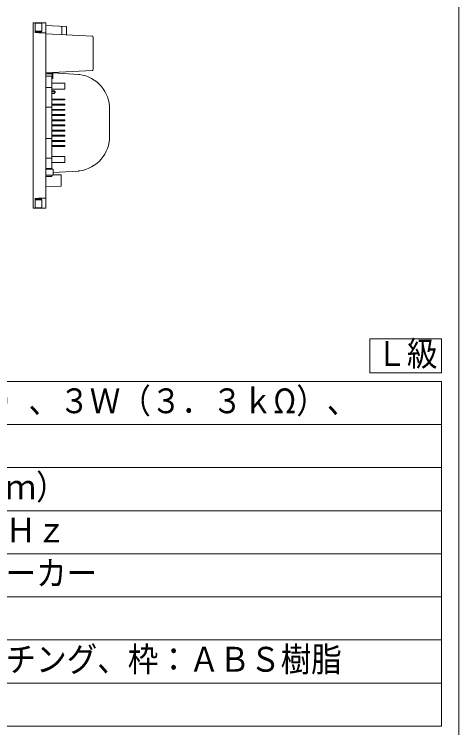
# Model space of a CAD drawing. Units: millimetres on the paper. Extents: x -401 to 401, y -280 to 280.
# Drawn here: x -51.6 to 0, y 124.8 to 207.6 of the extents above; entities that cross this region are included whole.
import ezdxf
from ezdxf.enums import TextEntityAlignment as Align

# ---------------------------------------------------------------- set-up
doc = ezdxf.new("R2010")
doc.units = ezdxf.units.MM
for name, color, linetype, lineweight in [('0-1_WAKU', 4, 'Continuous', 9), ('0-3_WAKU-M', 7, 'Continuous', 9), ('0-5_GAIKEI', 4, 'Continuous', 9), ('0-7_MOJI1', 7, 'Continuous', 9)]:
    doc.layers.add(name, color=color, linetype=linetype, lineweight=lineweight)
doc.styles.add('ＭＳ ゴシック', font='')
doc.styles.get('ＭＳ ゴシック').set_extended_font_data('MS Gothic')

msp = doc.modelspace()

# ---------------------------------------------------------------- linework, layer by layer
at = {"layer": '0-1_WAKU', "color": 3}
for p, q in [((-1.989, 165.017), (-126.989, 165.017)), ((-1.989, 125.017), (-1.989, 165.017)), ((-126.989, 125.017), (-1.989, 125.017))]:
    msp.add_line(p, q, dxfattribs=at)
at = {"layer": '0-1_WAKU'}
for p, q in [((-1.989, 160.017), (-126.989, 160.017)), ((-126.989, 155.017), (-1.989, 155.017)), ((-126.989, 150.017), (-1.989, 150.017)), ((-126.989, 145.017), (-1.989, 145.017)), ((-126.989, 140.017), (-1.989, 140.017)), ((-126.989, 135.017), (-1.989, 135.017)), ((-126.989, 130.017), (-1.989, 130.017))]:
    msp.add_line(p, q, dxfattribs=at)
at = {"layer": '0-3_WAKU-M'}
msp.add_line((0.011, 240.017), (0.011, -239.983), dxfattribs=at)
at = {"layer": '0-5_GAIKEI', "color": 7}
for p, q in [((-49.346, 206.642), (-47.896, 206.642)), ((-49.346, 206.642), (-49.346, 185.142)), ((-49.146, 205.521), (-49.146, 206.642)), ((-49.146, 206.617), (-48.346, 206.617)), ((-48.346, 206.617), (-48.346, 205.667)), ((-47.896, 206.642), (-47.896, 186.254)), ((-47.896, 206.332), (-45.544, 206.209)), ((-45.543, 206.205), (-45.544, 206.209)), ((-49.146, 205.667), (-48.346, 205.667)), ((-49.146, 205.601), (-48.396, 205.587)), ((-48.396, 205.667), (-48.396, 205.587)), ((-47.896, 205.379), (-42.491, 205.096)), ((-46.046, 206.188), (-46.046, 205.33)), ((-45.496, 205.253), (-45.496, 206.159)), ((-42.396, 204.996), (-42.396, 201.215)), ((-42.491, 201.115), (-47.896, 200.832)), ((-47.896, 200.717), (-47.196, 200.717)), ((-47.896, 200.45), (-47.196, 200.45)), ((-47.706, 200.842), (-47.026, 200.842)), ((-47.196, 200.842), (-47.196, 200.717)), ((-47.196, 189.665), (-47.196, 200.45)), ((-47.196, 200.442), (-47.146, 200.442)), ((-47.146, 200.842), (-47.146, 200.192)), ((-47.096, 200.192), (-47.096, 200.842)), ((-47.046, 200.854), (-44.12, 200.67)), ((-47.046, 200.824), (-47.046, 200.842)), ((-47.026, 200.842), (-47.026, 200.878)), ((-44.12, 200.67), (-44.002, 200.658)), ((-47.146, 200.192), (-47.096, 200.192)), ((-47.896, 199.133), (-47.196, 199.133)), ((-47.896, 196.847), (-47.196, 196.847)), ((-40.496, 193.539), (-40.496, 196.693)), ((-47.896, 193.237), (-47.196, 193.237)), ((-47.896, 190.951), (-47.196, 190.951)), ((-47.896, 189.748), (-47.196, 189.748)), ((-47.046, 189.665), (-47.896, 189.665)), ((-47.046, 188.965), (-47.046, 189.665)), ((-47.046, 188.965), (-47.896, 188.965)), ((-47.196, 188.811), (-47.196, 188.965)), ((-47.046, 189.261), (-44.12, 189.445)), ((-46.146, 188.993), (-47.046, 189.009)), ((-46.096, 187.741), (-46.096, 188.943)), ((-46.146, 187.691), (-47.896, 187.661)), ((-49.146, 185.142), (-49.146, 186.264)), ((-49.146, 186.184), (-48.396, 186.197)), ((-49.146, 186.117), (-48.346, 186.117)), ((-48.396, 186.197), (-48.396, 186.117)), ((-48.346, 186.117), (-48.346, 185.167)), ((-47.896, 186.254), (-47.896, 185.142)), ((-49.346, 185.142), (-47.896, 185.142)), ((-49.146, 185.167), (-48.346, 185.167))]:
    msp.add_line(p, q, dxfattribs=at)
at = {"layer": '0-5_GAIKEI'}
for p, q in [((-47.196, 199.635), (-45.696, 199.635)), ((-45.696, 199.635), (-45.696, 198.935)), ((-46.592, 198.935), (-47.196, 198.937)), ((-46.594, 198.935), (-45.696, 198.935)), ((-47.196, 197.802), (-45.696, 197.792)), ((-47.196, 197.682), (-45.696, 197.692)), ((-47.196, 197.202), (-45.696, 197.192)), ((-45.696, 197.692), (-45.696, 197.792)), ((-45.696, 197.092), (-45.696, 197.192)), ((-47.196, 197.082), (-45.696, 197.092)), ((-47.196, 196.602), (-45.696, 196.592)), ((-47.196, 196.482), (-45.696, 196.492)), ((-45.696, 196.492), (-45.696, 196.592)), ((-47.196, 196.002), (-45.696, 195.992)), ((-47.196, 195.882), (-45.696, 195.892)), ((-45.696, 195.892), (-45.696, 195.992)), ((-45.696, 195.392), (-47.196, 195.402)), ((-47.196, 195.282), (-45.696, 195.292)), ((-47.196, 194.802), (-45.696, 194.792)), ((-45.696, 194.692), (-47.196, 194.682)), ((-45.696, 195.292), (-45.696, 195.392)), ((-45.696, 194.792), (-45.696, 194.692)), ((-47.196, 194.202), (-45.696, 194.192)), ((-47.196, 194.082), (-45.696, 194.092)), ((-45.696, 194.192), (-45.696, 194.092)), ((-47.196, 193.602), (-45.696, 193.592)), ((-47.196, 193.482), (-45.696, 193.492)), ((-47.196, 193.002), (-45.696, 192.992)), ((-45.696, 193.592), (-45.696, 193.492)), ((-45.696, 192.992), (-45.696, 192.892)), ((-47.196, 192.882), (-45.696, 192.892)), ((-47.196, 192.402), (-45.696, 192.392)), ((-47.196, 192.282), (-45.696, 192.292)), ((-45.696, 192.392), (-45.696, 192.292)), ((-47.196, 191.147), (-46.592, 191.15)), ((-46.594, 191.15), (-45.696, 191.15)), ((-45.696, 191.15), (-45.696, 190.45)), ((-47.196, 190.45), (-45.696, 190.45))]:
    msp.add_line(p, q, dxfattribs=at)
at = {"layer": '0-5_GAIKEI', "color": 7}
for points in [[(-48.593, 205.503), (-48.611, 205.503), (-48.629, 205.504), (-48.646, 205.505), (-48.664, 205.505), (-48.682, 205.506), (-48.7, 205.506), (-48.718, 205.507), (-48.736, 205.508), (-48.754, 205.508), (-48.771, 205.509), (-48.789, 205.509), (-48.807, 205.51), (-48.825, 205.51), (-48.843, 205.511), (-48.861, 205.512), (-48.879, 205.512), (-48.896, 205.513), (-48.914, 205.513), (-48.932, 205.514), (-48.95, 205.514), (-48.968, 205.515), (-48.986, 205.516), (-49.004, 205.516), (-49.021, 205.517), (-49.039, 205.517), (-49.057, 205.518), (-49.075, 205.518), (-49.093, 205.519), (-49.111, 205.52), (-49.129, 205.52), (-49.146, 205.521)], [(-47.896, 205.481), (-47.914, 205.481), (-47.932, 205.482), (-47.95, 205.482), (-47.968, 205.483), (-47.986, 205.484), (-48.004, 205.484), (-48.021, 205.485), (-48.039, 205.485), (-48.057, 205.486), (-48.075, 205.486), (-48.093, 205.487), (-48.111, 205.488), (-48.129, 205.488), (-48.146, 205.489), (-48.164, 205.489), (-48.182, 205.49), (-48.2, 205.49), (-48.218, 205.491), (-48.236, 205.492), (-48.254, 205.492), (-48.271, 205.493), (-48.289, 205.493), (-48.307, 205.494), (-48.325, 205.494), (-48.343, 205.495), (-48.361, 205.496), (-48.379, 205.496), (-48.396, 205.497), (-48.414, 205.497), (-48.432, 205.498), (-48.45, 205.498), (-48.468, 205.499), (-48.486, 205.499), (-48.504, 205.5), (-48.521, 205.501), (-48.539, 205.501), (-48.557, 205.502), (-48.575, 205.502), (-48.593, 205.503)], [(-47.586, 188.811), (-47.596, 188.811), (-47.606, 188.811), (-47.616, 188.811), (-47.626, 188.811), (-47.636, 188.811), (-47.646, 188.811), (-47.656, 188.811), (-47.666, 188.811), (-47.676, 188.811), (-47.686, 188.811), (-47.696, 188.811), (-47.706, 188.811), (-47.716, 188.811), (-47.726, 188.811), (-47.736, 188.811), (-47.746, 188.811), (-47.756, 188.811), (-47.766, 188.812), (-47.776, 188.812), (-47.786, 188.812), (-47.796, 188.812), (-47.806, 188.812), (-47.816, 188.812), (-47.826, 188.812), (-47.836, 188.812), (-47.846, 188.812), (-47.856, 188.812), (-47.866, 188.812), (-47.876, 188.812), (-47.886, 188.812), (-47.896, 188.812)], [(-47.196, 188.811), (-47.206, 188.811), (-47.216, 188.811), (-47.226, 188.811), (-47.236, 188.811), (-47.246, 188.811), (-47.256, 188.811), (-47.266, 188.811), (-47.276, 188.811), (-47.286, 188.811), (-47.296, 188.811), (-47.306, 188.811), (-47.316, 188.811), (-47.326, 188.811), (-47.336, 188.811), (-47.346, 188.811), (-47.356, 188.811), (-47.366, 188.811), (-47.376, 188.811), (-47.386, 188.811), (-47.396, 188.811), (-47.406, 188.811), (-47.416, 188.811), (-47.426, 188.811), (-47.436, 188.811), (-47.446, 188.811), (-47.456, 188.811), (-47.466, 188.811), (-47.476, 188.811), (-47.486, 188.811), (-47.496, 188.811), (-47.506, 188.811), (-47.516, 188.811), (-47.526, 188.811), (-47.536, 188.811), (-47.546, 188.811), (-47.556, 188.811), (-47.566, 188.811), (-47.576, 188.811), (-47.586, 188.811)], [(-49.146, 186.264), (-49.129, 186.264), (-49.111, 186.265), (-49.093, 186.265), (-49.075, 186.266), (-49.057, 186.267), (-49.039, 186.267), (-49.021, 186.268), (-49.004, 186.268), (-48.986, 186.269), (-48.968, 186.269), (-48.95, 186.27), (-48.932, 186.271), (-48.914, 186.271), (-48.896, 186.272), (-48.879, 186.272), (-48.861, 186.273), (-48.843, 186.273), (-48.825, 186.274), (-48.807, 186.275), (-48.789, 186.275), (-48.771, 186.276), (-48.754, 186.276), (-48.736, 186.277), (-48.718, 186.277), (-48.7, 186.278), (-48.682, 186.279), (-48.664, 186.279), (-48.646, 186.28), (-48.629, 186.28), (-48.611, 186.281), (-48.593, 186.281), (-48.575, 186.282), (-48.557, 186.283), (-48.539, 186.283), (-48.521, 186.284), (-48.504, 186.284), (-48.486, 186.285), (-48.468, 186.285), (-48.45, 186.286)], [(-48.45, 186.286), (-48.432, 186.287), (-48.414, 186.287), (-48.396, 186.288), (-48.379, 186.288), (-48.361, 186.289), (-48.343, 186.289), (-48.325, 186.29), (-48.307, 186.291), (-48.289, 186.291), (-48.271, 186.292), (-48.254, 186.292), (-48.236, 186.293), (-48.218, 186.293), (-48.2, 186.294), (-48.182, 186.295), (-48.164, 186.295), (-48.146, 186.296), (-48.129, 186.296), (-48.111, 186.297), (-48.093, 186.297), (-48.075, 186.298), (-48.057, 186.299), (-48.039, 186.299), (-48.021, 186.3), (-48.004, 186.3), (-47.986, 186.301), (-47.968, 186.301), (-47.95, 186.302), (-47.932, 186.303), (-47.914, 186.303), (-47.896, 186.304), (-47.896, 186.304)]]:
    msp.add_lwpolyline(points, dxfattribs=at)
at = {"layer": '0-5_GAIKEI'}
for points in [[(-47.147, 198.776), (-47.152, 198.776), (-47.156, 198.777), (-47.161, 198.777), (-47.165, 198.778), (-47.17, 198.778), (-47.174, 198.779), (-47.179, 198.78), (-47.183, 198.78), (-47.187, 198.781), (-47.192, 198.781), (-47.196, 198.782)], [(-46.972, 198.754), (-46.977, 198.754), (-46.981, 198.755), (-46.986, 198.755), (-46.99, 198.756), (-46.995, 198.757), (-46.999, 198.757), (-47.004, 198.758), (-47.008, 198.758), (-47.013, 198.759), (-47.017, 198.759), (-47.022, 198.76), (-47.026, 198.76), (-47.031, 198.761), (-47.035, 198.762), (-47.04, 198.762), (-47.044, 198.763), (-47.049, 198.763), (-47.053, 198.764), (-47.057, 198.764), (-47.062, 198.765), (-47.066, 198.766), (-47.071, 198.766), (-47.075, 198.767), (-47.08, 198.767), (-47.084, 198.768), (-47.089, 198.768), (-47.093, 198.769), (-47.098, 198.769), (-47.102, 198.77), (-47.107, 198.771), (-47.111, 198.771), (-47.116, 198.772), (-47.12, 198.772), (-47.125, 198.773), (-47.129, 198.773), (-47.134, 198.774), (-47.138, 198.774), (-47.143, 198.775), (-47.147, 198.776)], [(-46.972, 198.754), (-46.97, 198.753), (-46.968, 198.753), (-46.965, 198.753), (-46.963, 198.752), (-46.961, 198.752), (-46.958, 198.751), (-46.956, 198.751), (-46.954, 198.75), (-46.951, 198.75), (-46.949, 198.75), (-46.947, 198.749), (-46.945, 198.749), (-46.942, 198.748), (-46.94, 198.748), (-46.938, 198.747), (-46.935, 198.746), (-46.933, 198.746), (-46.931, 198.745), (-46.929, 198.745), (-46.926, 198.744), (-46.924, 198.743), (-46.922, 198.742), (-46.92, 198.742), (-46.917, 198.741), (-46.915, 198.74), (-46.913, 198.739), (-46.911, 198.738), (-46.909, 198.737), (-46.906, 198.737), (-46.904, 198.736), (-46.902, 198.735), (-46.9, 198.734), (-46.898, 198.733), (-46.896, 198.732), (-46.894, 198.731), (-46.891, 198.729), (-46.889, 198.728), (-46.887, 198.727), (-46.885, 198.726)], [(-47.147, 198.652), (-47.152, 198.653), (-47.156, 198.653), (-47.161, 198.654), (-47.165, 198.654), (-47.17, 198.655), (-47.174, 198.656), (-47.179, 198.656), (-47.183, 198.657), (-47.187, 198.657), (-47.192, 198.658), (-47.196, 198.658)], [(-47.196, 198.426), (-47.192, 198.426), (-47.187, 198.427), (-47.183, 198.427), (-47.179, 198.427), (-47.174, 198.427), (-47.17, 198.428), (-47.165, 198.428), (-47.161, 198.428), (-47.156, 198.429), (-47.152, 198.429), (-47.147, 198.429), (-47.143, 198.43), (-47.138, 198.43), (-47.134, 198.43), (-47.129, 198.43), (-47.125, 198.431), (-47.12, 198.431), (-47.116, 198.431), (-47.111, 198.432), (-47.107, 198.432), (-47.102, 198.432), (-47.098, 198.433), (-47.093, 198.433), (-47.089, 198.433), (-47.084, 198.433), (-47.08, 198.434), (-47.075, 198.434), (-47.071, 198.434), (-47.066, 198.435), (-47.062, 198.435), (-47.058, 198.435), (-47.053, 198.435), (-47.049, 198.436), (-47.044, 198.436), (-47.04, 198.436), (-47.035, 198.437), (-47.031, 198.437), (-47.026, 198.437), (-47.022, 198.438)], [(-46.972, 198.63), (-46.977, 198.631), (-46.981, 198.631), (-46.986, 198.632), (-46.99, 198.633), (-46.995, 198.633), (-46.999, 198.634), (-47.004, 198.634), (-47.008, 198.635), (-47.013, 198.635), (-47.017, 198.636), (-47.022, 198.637), (-47.026, 198.637), (-47.031, 198.638), (-47.035, 198.638), (-47.04, 198.639), (-47.044, 198.639), (-47.049, 198.64), (-47.053, 198.64), (-47.057, 198.641), (-47.062, 198.642), (-47.066, 198.642), (-47.071, 198.643), (-47.075, 198.643), (-47.08, 198.644), (-47.084, 198.644), (-47.089, 198.645), (-47.093, 198.645), (-47.098, 198.646), (-47.102, 198.647), (-47.107, 198.647), (-47.111, 198.648), (-47.116, 198.648), (-47.12, 198.649), (-47.125, 198.649), (-47.129, 198.65), (-47.134, 198.651), (-47.138, 198.651), (-47.143, 198.652), (-47.147, 198.652)], [(-47.022, 198.438), (-47.017, 198.438), (-47.013, 198.438), (-47.008, 198.438), (-47.004, 198.439), (-46.999, 198.439), (-46.995, 198.439), (-46.99, 198.44), (-46.986, 198.44), (-46.981, 198.44), (-46.977, 198.441), (-46.972, 198.441)], [(-46.945, 198.625), (-46.948, 198.626), (-46.95, 198.626), (-46.953, 198.627), (-46.955, 198.627), (-46.958, 198.628), (-46.96, 198.628), (-46.962, 198.629), (-46.965, 198.629), (-46.967, 198.629), (-46.97, 198.63), (-46.972, 198.63)], [(-46.9, 198.457), (-46.902, 198.456), (-46.904, 198.455), (-46.906, 198.454), (-46.909, 198.454), (-46.911, 198.453), (-46.913, 198.452), (-46.915, 198.451), (-46.917, 198.451), (-46.92, 198.45), (-46.922, 198.449), (-46.924, 198.449), (-46.926, 198.448), (-46.929, 198.448), (-46.931, 198.447), (-46.933, 198.446), (-46.935, 198.446), (-46.938, 198.446), (-46.94, 198.445), (-46.942, 198.445), (-46.945, 198.444), (-46.947, 198.444), (-46.949, 198.444), (-46.952, 198.443), (-46.954, 198.443), (-46.956, 198.443), (-46.958, 198.442), (-46.961, 198.442), (-46.963, 198.442), (-46.965, 198.442), (-46.968, 198.441), (-46.97, 198.441), (-46.972, 198.441), (-46.972, 198.441)], [(-46.858, 198.585), (-46.86, 198.586), (-46.862, 198.588), (-46.864, 198.589), (-46.866, 198.59), (-46.868, 198.592), (-46.87, 198.593), (-46.873, 198.594), (-46.875, 198.596), (-46.877, 198.597), (-46.879, 198.598), (-46.881, 198.6), (-46.883, 198.601), (-46.885, 198.602), (-46.888, 198.603), (-46.89, 198.605), (-46.892, 198.606), (-46.894, 198.607), (-46.896, 198.608), (-46.899, 198.609), (-46.901, 198.61), (-46.903, 198.611), (-46.905, 198.612), (-46.908, 198.613), (-46.91, 198.614), (-46.912, 198.615), (-46.914, 198.616), (-46.917, 198.617), (-46.919, 198.618), (-46.921, 198.619), (-46.924, 198.619), (-46.926, 198.62), (-46.928, 198.621), (-46.931, 198.621), (-46.933, 198.622), (-46.936, 198.623), (-46.938, 198.623), (-46.94, 198.624), (-46.943, 198.624), (-46.945, 198.625)], [(-46.827, 198.51), (-46.829, 198.508), (-46.83, 198.506), (-46.832, 198.505), (-46.833, 198.503), (-46.835, 198.501), (-46.836, 198.5), (-46.838, 198.498), (-46.84, 198.496), (-46.841, 198.495), (-46.843, 198.493), (-46.845, 198.492), (-46.847, 198.49), (-46.848, 198.489), (-46.85, 198.487), (-46.852, 198.486), (-46.854, 198.484), (-46.856, 198.483), (-46.858, 198.481), (-46.859, 198.48), (-46.861, 198.479), (-46.863, 198.477), (-46.865, 198.476), (-46.867, 198.475), (-46.869, 198.473), (-46.871, 198.472), (-46.873, 198.471), (-46.875, 198.47), (-46.877, 198.469), (-46.879, 198.467), (-46.881, 198.466), (-46.883, 198.465), (-46.885, 198.464), (-46.887, 198.463), (-46.889, 198.462), (-46.891, 198.461), (-46.894, 198.46), (-46.896, 198.459), (-46.898, 198.458), (-46.9, 198.457)], [(-46.885, 198.726), (-46.883, 198.725), (-46.881, 198.724), (-46.879, 198.723), (-46.877, 198.721), (-46.875, 198.72), (-46.873, 198.719), (-46.871, 198.717), (-46.869, 198.716), (-46.867, 198.715), (-46.865, 198.713), (-46.863, 198.712), (-46.862, 198.711), (-46.86, 198.709), (-46.858, 198.708), (-46.856, 198.706), (-46.854, 198.705), (-46.852, 198.703), (-46.85, 198.702), (-46.849, 198.7), (-46.847, 198.699), (-46.845, 198.697), (-46.843, 198.696), (-46.842, 198.694), (-46.84, 198.692), (-46.838, 198.691), (-46.837, 198.689), (-46.835, 198.687), (-46.833, 198.686), (-46.832, 198.684), (-46.83, 198.682), (-46.829, 198.68), (-46.827, 198.678), (-46.826, 198.677), (-46.825, 198.675), (-46.823, 198.673), (-46.822, 198.671), (-46.82, 198.669), (-46.819, 198.667), (-46.818, 198.665)], [(-46.849, 198.576), (-46.85, 198.577), (-46.851, 198.577), (-46.852, 198.578), (-46.852, 198.579), (-46.853, 198.58), (-46.854, 198.581), (-46.855, 198.582), (-46.856, 198.582), (-46.856, 198.583), (-46.857, 198.584), (-46.858, 198.585), (-46.858, 198.585)], [(-46.819, 198.544), (-46.82, 198.545), (-46.821, 198.546), (-46.822, 198.546), (-46.822, 198.547), (-46.823, 198.548), (-46.824, 198.549), (-46.825, 198.55), (-46.826, 198.55), (-46.826, 198.551), (-46.827, 198.552), (-46.828, 198.553), (-46.829, 198.554), (-46.829, 198.555), (-46.83, 198.555), (-46.831, 198.556), (-46.832, 198.557), (-46.832, 198.558), (-46.833, 198.559), (-46.834, 198.559), (-46.835, 198.56), (-46.836, 198.561), (-46.836, 198.562), (-46.837, 198.563), (-46.838, 198.564), (-46.839, 198.564), (-46.839, 198.565), (-46.84, 198.566), (-46.841, 198.567), (-46.842, 198.568), (-46.842, 198.568), (-46.843, 198.569), (-46.844, 198.57), (-46.845, 198.571), (-46.846, 198.572), (-46.846, 198.573), (-46.847, 198.573), (-46.848, 198.574), (-46.849, 198.575), (-46.849, 198.576)], [(-46.796, 198.594), (-46.797, 198.591), (-46.797, 198.589), (-46.797, 198.587), (-46.797, 198.584), (-46.797, 198.582), (-46.797, 198.58), (-46.798, 198.577), (-46.798, 198.575), (-46.798, 198.573), (-46.799, 198.571), (-46.799, 198.568), (-46.8, 198.566), (-46.8, 198.564), (-46.801, 198.561), (-46.801, 198.559), (-46.802, 198.557), (-46.803, 198.555), (-46.803, 198.553), (-46.804, 198.55), (-46.805, 198.548), (-46.806, 198.546), (-46.807, 198.544), (-46.808, 198.542), (-46.809, 198.54), (-46.81, 198.537), (-46.811, 198.535), (-46.812, 198.533), (-46.813, 198.531), (-46.814, 198.529), (-46.815, 198.527), (-46.816, 198.525), (-46.818, 198.523), (-46.819, 198.521), (-46.82, 198.519), (-46.822, 198.517), (-46.823, 198.516), (-46.824, 198.514), (-46.826, 198.512), (-46.827, 198.51)], [(-46.818, 198.542), (-46.818, 198.542), (-46.818, 198.542), (-46.818, 198.542), (-46.818, 198.542), (-46.819, 198.543), (-46.819, 198.543), (-46.819, 198.543), (-46.819, 198.543), (-46.819, 198.543), (-46.819, 198.544), (-46.819, 198.544)], [(-46.818, 198.665), (-46.817, 198.663), (-46.815, 198.661), (-46.814, 198.659), (-46.813, 198.657), (-46.812, 198.655), (-46.811, 198.653), (-46.81, 198.651), (-46.809, 198.648), (-46.808, 198.646), (-46.807, 198.644), (-46.806, 198.642), (-46.805, 198.64), (-46.804, 198.638), (-46.804, 198.635), (-46.803, 198.633), (-46.802, 198.631), (-46.801, 198.629), (-46.801, 198.626), (-46.8, 198.624), (-46.8, 198.622), (-46.799, 198.619), (-46.799, 198.617), (-46.798, 198.615), (-46.798, 198.612), (-46.798, 198.61), (-46.797, 198.608), (-46.797, 198.605), (-46.797, 198.603), (-46.797, 198.601), (-46.797, 198.598), (-46.797, 198.596), (-46.796, 198.594)], [(-46.813, 198.533), (-46.813, 198.533), (-46.813, 198.534), (-46.813, 198.534), (-46.813, 198.534), (-46.814, 198.534), (-46.814, 198.534), (-46.814, 198.535), (-46.814, 198.535), (-46.814, 198.535), (-46.814, 198.535), (-46.814, 198.535), (-46.814, 198.536), (-46.815, 198.536), (-46.815, 198.536), (-46.815, 198.536), (-46.815, 198.537), (-46.815, 198.537), (-46.815, 198.537), (-46.815, 198.537), (-46.815, 198.537), (-46.816, 198.538), (-46.816, 198.538), (-46.816, 198.538), (-46.816, 198.538), (-46.816, 198.538), (-46.816, 198.539), (-46.816, 198.539), (-46.816, 198.539), (-46.817, 198.539), (-46.817, 198.54), (-46.817, 198.54), (-46.817, 198.54), (-46.817, 198.54), (-46.817, 198.54), (-46.817, 198.541), (-46.818, 198.541), (-46.818, 198.541), (-46.818, 198.541), (-46.818, 198.542)]]:
    msp.add_lwpolyline(points, dxfattribs=at)
at = {"layer": '0-5_GAIKEI', "color": 7}
for centre, radius, start, end in [((-46.096, 206.188), 0.05, 0, 87), ((-45.546, 206.159), 0.05, 0, 87), ((-45.996, 205.33), 0.05, 180, 267), ((-42.496, 204.996), 0.1, 0, 87.00002), ((-44.558, 196.635), 4.062, 359.17244, 82.12888), ((-42.496, 201.215), 0.1, 273.00154, 0.00008), ((-44.558, 193.48), 4.062, 277.87112, 0.82756), ((-46.146, 188.943), 0.05, 0, 88.99999), ((-44.221, 191.042), 1.6, 273.60476, 277.87112), ((-46.146, 187.741), 0.05, 271.00001, 0)]:
    msp.add_arc(centre, radius, start, end, dxfattribs=at)
at = {"layer": '0-7_MOJI1'}
msp.add_lwpolyline([(-10.31, 169.984), (-1.989, 169.984), (-1.989, 166.017), (-10.31, 166.017)], close=True, dxfattribs=at)

# ---------------------------------------------------------------- texts
at = {"layer": '0-7_MOJI1', "style": 'ＭＳ ゴシック', "width": 0.9}
for s, p in [('Ｌ級', (-9.549, 165.946)), ('６Ｗ（１．６７ｋΩ）、３Ｗ（３．３ｋΩ）、', (-84.489, 160.462)), ('９４ｄＢ（１Ｗ／１ｍ）', (-84.489, 150.462)), ('１２０Ｈｚ～１５ｋＨｚ', (-84.489, 145.462)), ('１２ｃｍコーンスピーカー', (-84.489, 140.462)), ('ネット：アルミパンチング、枠：ＡＢＳ樹脂', (-84.489, 130.462))]:
    msp.add_text(s, height=2.889, dxfattribs=at).set_placement(p, align=Align.BOTTOM_LEFT)

doc.saveas('drawing.dxf')
